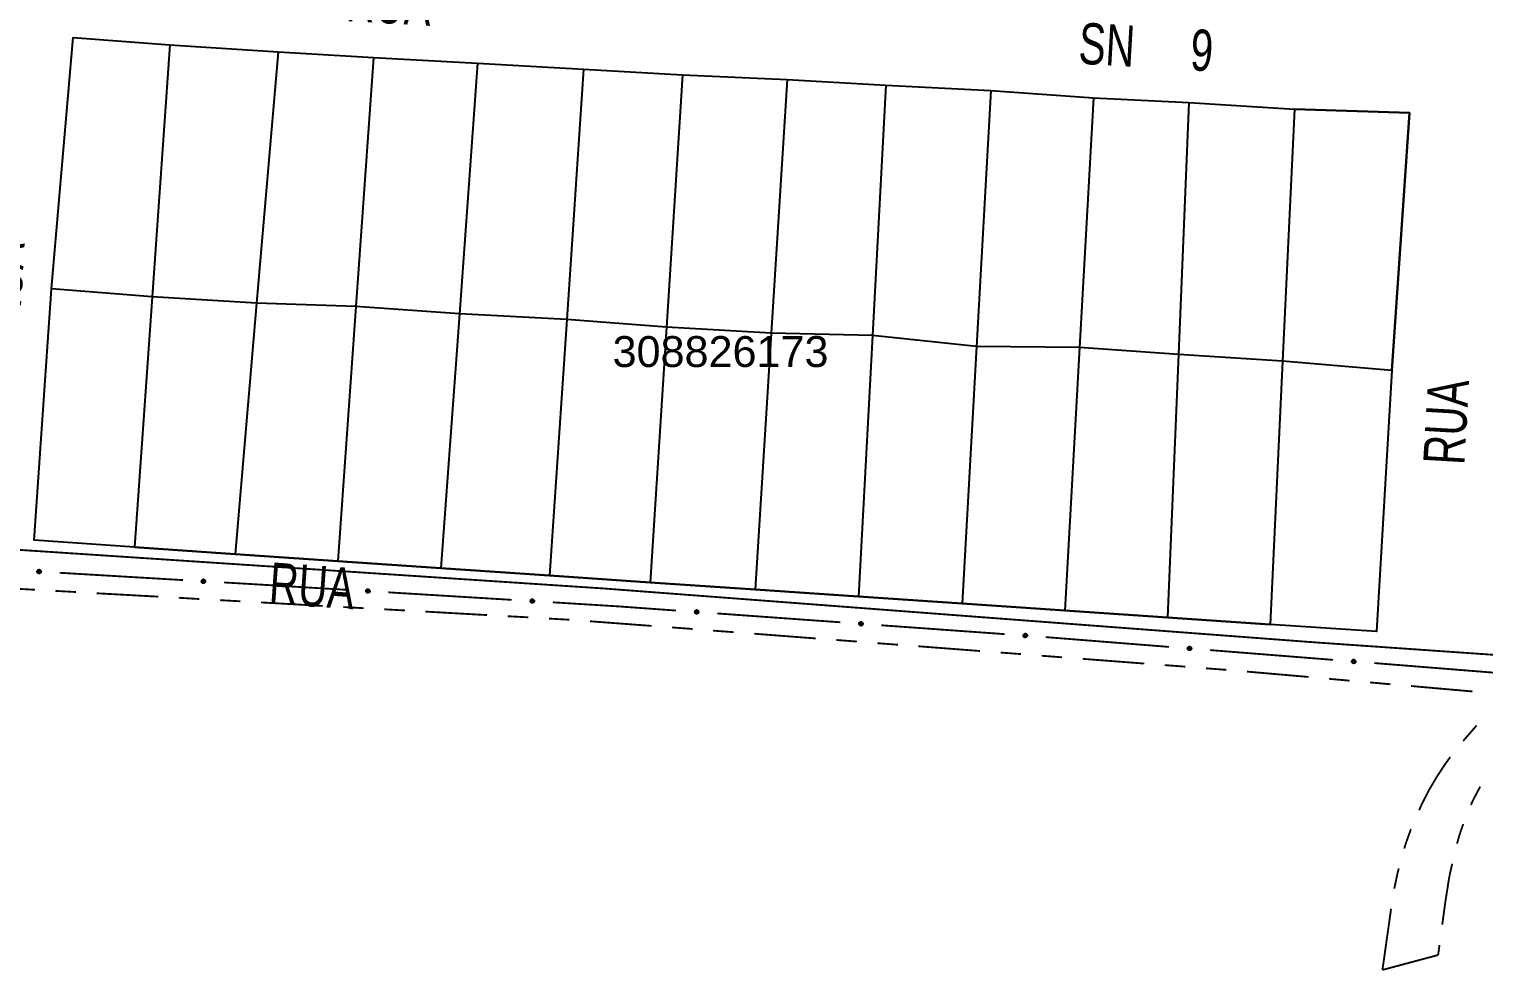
# Model space of a CAD drawing. Extents: x 205150 to 206910, y 4858726 to 4860849.
# Drawn here: x 206199 to 206340.3, y 4860151.6 to 4860243.1 of the extents above; entities that cross this region are included whole.
import ezdxf

# ---------------------------------------------------------------- set-up
doc = ezdxf.new("R2010")
doc.units = 0
doc.header["$LTSCALE"] = 1.5
doc.header["$MEASUREMENT"] = 0
doc.linetypes.add('TRACO_25', pattern=[8, 3, -1, 1, -1, 1, -1])
for name, color, linetype in [('CD-MALHA-LOTES', 7, 'CONTINUOUS'), ('CD_TXT_QUADRA', 7, 'CONTINUOUS'), ('RU-QUADRAS', 6, 'CONTINUOUS'), ('SV-EIXO-RUA-N-PAV', 6, 'CONTINUOUS'), ('SV-RUA-NAO-PAV-S-GUIA-C-GUIA', 7, 'CONTINUOUS'), ('SV-TXT-RUA-N-PAV-S-GUIA-C-GUIA', 7, 'CONTINUOUS')]:
    doc.layers.add(name, color=color, linetype=linetype)
doc.styles.add('3088-26-2D_TXT$0$ARIAL', font='ARIAL.TTF')
doc.styles.add('ARIAL', font='ARIAL.TTF')

msp = doc.modelspace()

# ---------------------------------------------------------------- linework, layer by layer
at = {"layer": 'CD-MALHA-LOTES'}
for points in [[(206201.21, 4860217.88), (206203.29, 4860242.3), (206212.7, 4860241.61)], [(206212.7, 4860241.61), (206210.97, 4860217.11)], [(206212.7, 4860241.61), (206223.21, 4860240.91)], [(206223.21, 4860240.91), (206221.12, 4860216.5)], [(206223.21, 4860240.91), (206232.48, 4860240.36)], [(206232.48, 4860240.36), (206230.77, 4860216.18)], [(206232.48, 4860240.36), (206242.58, 4860239.81)], [(206242.58, 4860239.81), (206240.81, 4860215.45)], [(206242.58, 4860239.81), (206252.87, 4860239.23)], [(206252.87, 4860239.23), (206251.25, 4860214.9)], [(206252.87, 4860239.23), (206262.5, 4860238.69)], [(206262.5, 4860238.69), (206260.93, 4860214.16)], [(206262.5, 4860238.69), (206272.66, 4860238.24)], [(206272.66, 4860238.24), (206271.1, 4860213.59)], [(206272.66, 4860238.24), (206282.25, 4860237.69)], [(206282.25, 4860237.69), (206280.95, 4860213.35)], [(206282.25, 4860237.69), (206292.42, 4860237.15)], [(206292.42, 4860237.15), (206291.03, 4860212.28)], [(206292.42, 4860237.15), (206302.4, 4860236.44)], [(206302.4, 4860236.44), (206301.04, 4860212.19)], [(206302.4, 4860236.44), (206311.66, 4860235.99)], [(206311.66, 4860235.99), (206310.65, 4860211.51)], [(206311.66, 4860235.99), (206321.92, 4860235.36)], [(206321.92, 4860235.36), (206320.76, 4860210.85)], [(206331.38, 4860209.95), (206333.1, 4860234.99), (206321.92, 4860235.36)], [(206209.26, 4860192.8), (206199.52, 4860193.47), (206201.21, 4860217.88)], [(206210.97, 4860217.11), (206201.21, 4860217.88)], [(206210.97, 4860217.11), (206209.26, 4860192.8)], [(206221.12, 4860216.5), (206210.97, 4860217.11)], [(206221.12, 4860216.5), (206219.04, 4860192.13)], [(206230.77, 4860216.18), (206221.12, 4860216.5)], [(206230.77, 4860216.18), (206229.01, 4860191.45)], [(206240.81, 4860215.45), (206230.77, 4860216.18)], [(206240.81, 4860215.45), (206239.02, 4860190.77)], [(206251.25, 4860214.9), (206240.81, 4860215.45)], [(206251.25, 4860214.9), (206249.58, 4860190.05)], [(206260.93, 4860214.16), (206251.25, 4860214.9)], [(206260.93, 4860214.16), (206259.34, 4860189.38)], [(206271.1, 4860213.59), (206260.93, 4860214.16)], [(206271.1, 4860213.59), (206269.53, 4860188.68)], [(206280.95, 4860213.35), (206271.1, 4860213.59)], [(206280.95, 4860213.35), (206279.59, 4860188)], [(206291.03, 4860212.28), (206280.95, 4860213.35)], [(206291.03, 4860212.28), (206289.64, 4860187.31)], [(206301.04, 4860212.19), (206291.03, 4860212.28)], [(206301.04, 4860212.19), (206299.61, 4860186.63)], [(206310.65, 4860211.51), (206301.04, 4860212.19)], [(206310.65, 4860211.51), (206309.59, 4860185.95)], [(206320.76, 4860210.85), (206310.65, 4860211.51)], [(206320.76, 4860210.85), (206319.55, 4860185.28)], [(206331.38, 4860209.95), (206329.9, 4860184.59), (206319.55, 4860185.28)], [(206331.38, 4860209.95), (206320.76, 4860210.85)], [(206209.26, 4860192.8), (206219.04, 4860192.13)], [(206219.04, 4860192.13), (206229.01, 4860191.45)], [(206229.01, 4860191.45), (206239.02, 4860190.77)], [(206239.02, 4860190.77), (206249.58, 4860190.05)], [(206249.58, 4860190.05), (206259.34, 4860189.38)], [(206259.34, 4860189.38), (206269.53, 4860188.68)], [(206269.53, 4860188.68), (206279.59, 4860188)], [(206279.59, 4860188), (206289.64, 4860187.31)], [(206289.64, 4860187.31), (206299.61, 4860186.63)], [(206299.61, 4860186.63), (206309.59, 4860185.95)], [(206309.59, 4860185.95), (206319.55, 4860185.28)]]:
    msp.add_lwpolyline(points, dxfattribs=at)
at = {"layer": 'RU-QUADRAS'}
msp.add_lwpolyline([(206203.29, 4860242.3), (206212.7, 4860241.61), (206223.21, 4860240.91), (206232.48, 4860240.36), (206242.58, 4860239.81), (206252.87, 4860239.23), (206262.5, 4860238.69), (206272.66, 4860238.24), (206282.25, 4860237.69), (206292.42, 4860237.15), (206302.4, 4860236.44), (206311.66, 4860235.99), (206321.92, 4860235.36), (206333.1, 4860234.99), (206331.38, 4860209.95), (206329.9, 4860184.59), (206319.55, 4860185.28), (206309.59, 4860185.95), (206299.61, 4860186.63), (206289.64, 4860187.31), (206279.59, 4860188), (206269.53, 4860188.68), (206259.34, 4860189.38), (206249.58, 4860190.05), (206239.02, 4860190.77), (206229.01, 4860191.45), (206219.04, 4860192.13), (206209.26, 4860192.8), (206199.52, 4860193.47), (206201.21, 4860217.88)], close=True, dxfattribs=at)
at = {"layer": 'SV-EIXO-RUA-N-PAV', "flags": 128}
for points in [[(206200.12, 4860190.3), (206200.08, 4860190.27), (206200.04, 4860190.25), (206200.01, 4860190.24), (206199.97, 4860190.24), (206199.94, 4860190.25), (206199.9, 4860190.26), (206199.87, 4860190.28), (206199.84, 4860190.32), (206199.82, 4860190.36), (206199.81, 4860190.39), (206199.81, 4860190.43), (206199.81, 4860190.46), (206199.83, 4860190.5), (206199.85, 4860190.53), (206199.89, 4860190.57), (206199.92, 4860190.59), (206199.96, 4860190.59), (206199.99, 4860190.6), (206200.03, 4860190.59), (206200.06, 4860190.58), (206200.1, 4860190.55), (206200.13, 4860190.52), (206200.15, 4860190.48), (206200.16, 4860190.44), (206200.16, 4860190.41), (206200.15, 4860190.37), (206200.14, 4860190.34), (206200.12, 4860190.3)], [(206216.09, 4860189.36), (206216.05, 4860189.33), (206216.02, 4860189.31), (206215.98, 4860189.3), (206215.95, 4860189.3), (206215.91, 4860189.31), (206215.88, 4860189.32), (206215.84, 4860189.34), (206215.81, 4860189.38), (206215.79, 4860189.42), (206215.78, 4860189.45), (206215.78, 4860189.49), (206215.78, 4860189.52), (206215.8, 4860189.56), (206215.82, 4860189.59), (206215.86, 4860189.63), (206215.89, 4860189.65), (206215.93, 4860189.65), (206215.97, 4860189.66), (206216, 4860189.65), (206216.04, 4860189.64), (206216.07, 4860189.61), (206216.1, 4860189.58), (206216.12, 4860189.54), (206216.13, 4860189.5), (206216.13, 4860189.47), (206216.13, 4860189.43), (206216.11, 4860189.4), (206216.09, 4860189.36)], [(206232.06, 4860188.41), (206232.02, 4860188.38), (206231.99, 4860188.35), (206231.95, 4860188.35), (206231.92, 4860188.35), (206231.88, 4860188.35), (206231.85, 4860188.36), (206231.81, 4860188.39), (206231.78, 4860188.42), (206231.76, 4860188.46), (206231.75, 4860188.5), (206231.75, 4860188.53), (206231.75, 4860188.57), (206231.77, 4860188.6), (206231.79, 4860188.64), (206231.83, 4860188.67), (206231.87, 4860188.69), (206231.9, 4860188.7), (206231.94, 4860188.7), (206231.97, 4860188.69), (206232.01, 4860188.68), (206232.04, 4860188.66), (206232.07, 4860188.62), (206232.09, 4860188.58), (206232.1, 4860188.55), (206232.1, 4860188.51), (206232.1, 4860188.48), (206232.09, 4860188.44), (206232.06, 4860188.41)], [(206248.03, 4860187.44), (206248, 4860187.41), (206247.96, 4860187.38), (206247.92, 4860187.38), (206247.89, 4860187.38), (206247.85, 4860187.38), (206247.82, 4860187.39), (206247.78, 4860187.42), (206247.75, 4860187.45), (206247.73, 4860187.49), (206247.72, 4860187.53), (206247.72, 4860187.56), (206247.73, 4860187.6), (206247.74, 4860187.63), (206247.76, 4860187.67), (206247.8, 4860187.7), (206247.84, 4860187.72), (206247.87, 4860187.73), (206247.91, 4860187.73), (206247.94, 4860187.72), (206247.98, 4860187.71), (206248.01, 4860187.69), (206248.04, 4860187.65), (206248.07, 4860187.61), (206248.07, 4860187.58), (206248.07, 4860187.54), (206248.07, 4860187.51), (206248.06, 4860187.47), (206248.03, 4860187.44)], [(206264, 4860186.38), (206263.96, 4860186.35), (206263.92, 4860186.33), (206263.88, 4860186.32), (206263.85, 4860186.32), (206263.81, 4860186.33), (206263.78, 4860186.34), (206263.75, 4860186.36), (206263.71, 4860186.4), (206263.7, 4860186.44), (206263.69, 4860186.48), (206263.68, 4860186.51), (206263.69, 4860186.55), (206263.71, 4860186.58), (206263.73, 4860186.61), (206263.77, 4860186.65), (206263.8, 4860186.67), (206263.84, 4860186.67), (206263.88, 4860186.67), (206263.91, 4860186.67), (206263.94, 4860186.65), (206263.98, 4860186.63), (206264.01, 4860186.59), (206264.03, 4860186.56), (206264.04, 4860186.52), (206264.04, 4860186.49), (206264.03, 4860186.45), (206264.02, 4860186.42), (206264, 4860186.38)], [(206279.95, 4860185.24), (206279.92, 4860185.2), (206279.88, 4860185.18), (206279.84, 4860185.17), (206279.81, 4860185.18), (206279.77, 4860185.18), (206279.74, 4860185.19), (206279.71, 4860185.22), (206279.67, 4860185.25), (206279.65, 4860185.29), (206279.64, 4860185.33), (206279.64, 4860185.37), (206279.65, 4860185.4), (206279.66, 4860185.43), (206279.69, 4860185.47), (206279.73, 4860185.5), (206279.76, 4860185.52), (206279.8, 4860185.53), (206279.83, 4860185.53), (206279.87, 4860185.52), (206279.9, 4860185.51), (206279.94, 4860185.48), (206279.97, 4860185.45), (206279.99, 4860185.41), (206280, 4860185.37), (206280, 4860185.34), (206279.99, 4860185.3), (206279.98, 4860185.27), (206279.95, 4860185.24)], [(206295.91, 4860184.09), (206295.88, 4860184.06), (206295.84, 4860184.04), (206295.8, 4860184.03), (206295.77, 4860184.03), (206295.73, 4860184.03), (206295.7, 4860184.05), (206295.66, 4860184.07), (206295.63, 4860184.11), (206295.61, 4860184.15), (206295.6, 4860184.18), (206295.6, 4860184.22), (206295.61, 4860184.25), (206295.62, 4860184.29), (206295.65, 4860184.32), (206295.68, 4860184.35), (206295.72, 4860184.37), (206295.76, 4860184.38), (206295.79, 4860184.38), (206295.83, 4860184.38), (206295.86, 4860184.36), (206295.9, 4860184.34), (206295.93, 4860184.3), (206295.95, 4860184.26), (206295.96, 4860184.23), (206295.96, 4860184.19), (206295.95, 4860184.16), (206295.94, 4860184.12), (206295.91, 4860184.09)], [(206311.86, 4860182.84), (206311.83, 4860182.8), (206311.79, 4860182.78), (206311.75, 4860182.78), (206311.72, 4860182.78), (206311.68, 4860182.78), (206311.65, 4860182.8), (206311.61, 4860182.82), (206311.58, 4860182.86), (206311.56, 4860182.9), (206311.55, 4860182.93), (206311.55, 4860182.97), (206311.56, 4860183), (206311.57, 4860183.04), (206311.6, 4860183.07), (206311.64, 4860183.1), (206311.67, 4860183.12), (206311.71, 4860183.13), (206311.75, 4860183.13), (206311.78, 4860183.12), (206311.81, 4860183.11), (206311.85, 4860183.09), (206311.88, 4860183.05), (206311.9, 4860183.01), (206311.91, 4860182.97), (206311.91, 4860182.94), (206311.9, 4860182.9), (206311.89, 4860182.87), (206311.86, 4860182.84)], [(206327.81, 4860181.57), (206327.78, 4860181.54), (206327.74, 4860181.52), (206327.7, 4860181.51), (206327.67, 4860181.52), (206327.63, 4860181.52), (206327.6, 4860181.53), (206327.56, 4860181.56), (206327.53, 4860181.59), (206327.51, 4860181.64), (206327.5, 4860181.67), (206327.5, 4860181.71), (206327.51, 4860181.74), (206327.52, 4860181.77), (206327.55, 4860181.81), (206327.59, 4860181.84), (206327.62, 4860181.86), (206327.66, 4860181.87), (206327.7, 4860181.87), (206327.73, 4860181.86), (206327.76, 4860181.85), (206327.8, 4860181.82), (206327.83, 4860181.79), (206327.85, 4860181.75), (206327.86, 4860181.71), (206327.86, 4860181.68), (206327.85, 4860181.64), (206327.84, 4860181.61), (206327.81, 4860181.57)]]:
    msp.add_lwpolyline(points, close=True, dxfattribs=at)
for points in [[(206200.15, 4860190.48), (206199.81, 4860190.46)], [(206200.15, 4860190.46), (206199.81, 4860190.45)], [(206200.16, 4860190.44), (206199.81, 4860190.43)], [(206200.16, 4860190.43), (206199.81, 4860190.42)], [(206200.16, 4860190.41), (206199.81, 4860190.39)], [(206200.14, 4860190.5), (206199.82, 4860190.48)], [(206200.15, 4860190.39), (206199.82, 4860190.38)], [(206200.15, 4860190.37), (206199.82, 4860190.36)], [(206200.13, 4860190.52), (206199.83, 4860190.5)], [(206200.14, 4860190.36), (206199.83, 4860190.34)], [(206200.11, 4860190.53), (206199.84, 4860190.52)], [(206200.14, 4860190.34), (206199.84, 4860190.32)], [(206200.1, 4860190.55), (206199.85, 4860190.53)], [(206200.13, 4860190.32), (206199.86, 4860190.3)], [(206200.07, 4860190.56), (206199.87, 4860190.55)], [(206200.12, 4860190.3), (206199.87, 4860190.28)], [(206200.06, 4860190.58), (206199.89, 4860190.57)], [(206200.1, 4860190.29), (206199.89, 4860190.27)], [(206200.08, 4860190.27), (206199.9, 4860190.26)], [(206200.04, 4860190.58), (206199.91, 4860190.58)], [(206200.03, 4860190.59), (206199.92, 4860190.59)], [(206200.06, 4860190.26), (206199.93, 4860190.26)], [(206200.04, 4860190.25), (206199.94, 4860190.25)], [(206216.12, 4860189.54), (206215.78, 4860189.52)], [(206216.12, 4860189.52), (206215.78, 4860189.51)], [(206216.13, 4860189.5), (206215.78, 4860189.49)], [(206216.13, 4860189.49), (206215.78, 4860189.48)], [(206216.13, 4860189.47), (206215.78, 4860189.45)], [(206216.12, 4860189.45), (206215.79, 4860189.44)], [(206216.13, 4860189.43), (206215.79, 4860189.42)], [(206216.1, 4860189.58), (206215.8, 4860189.56)], [(206216.11, 4860189.56), (206215.8, 4860189.54)], [(206216.12, 4860189.42), (206215.8, 4860189.4)], [(206216.08, 4860189.59), (206215.81, 4860189.58)], [(206216.11, 4860189.4), (206215.81, 4860189.38)], [(206216.07, 4860189.61), (206215.82, 4860189.59)], [(206216.1, 4860189.38), (206215.83, 4860189.36)], [(206216.09, 4860189.36), (206215.84, 4860189.34)], [(206216.05, 4860189.62), (206215.85, 4860189.61)], [(206216.04, 4860189.64), (206215.86, 4860189.63)], [(206216.07, 4860189.35), (206215.87, 4860189.33)], [(206216.01, 4860189.64), (206215.88, 4860189.64)], [(206216.05, 4860189.33), (206215.88, 4860189.32)], [(206216, 4860189.65), (206215.89, 4860189.65)], [(206216.03, 4860189.32), (206215.9, 4860189.31)], [(206216.02, 4860189.31), (206215.91, 4860189.31)], [(206232.09, 4860188.58), (206231.75, 4860188.57)], [(206232.09, 4860188.57), (206231.75, 4860188.55)], [(206232.1, 4860188.55), (206231.75, 4860188.53)], [(206232.1, 4860188.53), (206231.75, 4860188.52)], [(206232.1, 4860188.51), (206231.75, 4860188.5)], [(206232.1, 4860188.49), (206231.76, 4860188.48)], [(206232.1, 4860188.48), (206231.76, 4860188.46)], [(206232.07, 4860188.62), (206231.77, 4860188.6)], [(206232.08, 4860188.6), (206231.77, 4860188.59)], [(206232.09, 4860188.46), (206231.77, 4860188.44)], [(206232.05, 4860188.64), (206231.78, 4860188.62)], [(206232.09, 4860188.44), (206231.78, 4860188.42)], [(206232.04, 4860188.66), (206231.79, 4860188.64)], [(206232.07, 4860188.43), (206231.8, 4860188.41)], [(206232.06, 4860188.41), (206231.81, 4860188.39)], [(206232.02, 4860188.67), (206231.82, 4860188.65)], [(206232.01, 4860188.68), (206231.83, 4860188.67)], [(206232.04, 4860188.39), (206231.84, 4860188.38)], [(206231.99, 4860188.69), (206231.85, 4860188.68)], [(206232.02, 4860188.38), (206231.85, 4860188.36)], [(206231.97, 4860188.69), (206231.87, 4860188.69)], [(206232, 4860188.36), (206231.87, 4860188.36)], [(206231.99, 4860188.35), (206231.88, 4860188.35)], [(206248.07, 4860187.58), (206247.72, 4860187.56)], [(206248.07, 4860187.56), (206247.72, 4860187.55)], [(206248.07, 4860187.54), (206247.72, 4860187.53)], [(206248.07, 4860187.61), (206247.73, 4860187.6)], [(206248.07, 4860187.6), (206247.73, 4860187.58)], [(206248.07, 4860187.52), (206247.73, 4860187.51)], [(206248.07, 4860187.51), (206247.73, 4860187.49)], [(206248.04, 4860187.65), (206247.74, 4860187.63)], [(206248.05, 4860187.63), (206247.74, 4860187.62)], [(206248.06, 4860187.49), (206247.74, 4860187.47)], [(206248.02, 4860187.67), (206247.75, 4860187.65)], [(206248.06, 4860187.47), (206247.75, 4860187.45)], [(206248.01, 4860187.69), (206247.76, 4860187.67)], [(206248.04, 4860187.46), (206247.77, 4860187.44)], [(206248.03, 4860187.44), (206247.78, 4860187.42)], [(206247.99, 4860187.7), (206247.79, 4860187.68)], [(206247.98, 4860187.71), (206247.8, 4860187.7)], [(206248.01, 4860187.42), (206247.81, 4860187.41)], [(206247.96, 4860187.72), (206247.82, 4860187.71)], [(206248, 4860187.41), (206247.82, 4860187.39)], [(206247.94, 4860187.72), (206247.84, 4860187.72)], [(206247.97, 4860187.39), (206247.84, 4860187.39)], [(206247.96, 4860187.38), (206247.85, 4860187.38)], [(206264.04, 4860186.52), (206263.68, 4860186.51)], [(206264.03, 4860186.56), (206263.69, 4860186.55)], [(206264.03, 4860186.54), (206263.69, 4860186.53)], [(206264.04, 4860186.5), (206263.69, 4860186.5)], [(206264.04, 4860186.49), (206263.69, 4860186.48)], [(206264.02, 4860186.58), (206263.7, 4860186.56)], [(206264.03, 4860186.47), (206263.7, 4860186.46)], [(206264.03, 4860186.45), (206263.7, 4860186.44)], [(206264.01, 4860186.59), (206263.71, 4860186.58)], [(206264.02, 4860186.43), (206263.71, 4860186.42)], [(206264.02, 4860186.42), (206263.71, 4860186.4)], [(206263.99, 4860186.61), (206263.72, 4860186.6)], [(206263.98, 4860186.63), (206263.73, 4860186.61)], [(206264.01, 4860186.4), (206263.73, 4860186.38)], [(206264, 4860186.38), (206263.75, 4860186.36)], [(206263.96, 4860186.64), (206263.76, 4860186.63)], [(206263.94, 4860186.65), (206263.77, 4860186.65)], [(206263.97, 4860186.36), (206263.77, 4860186.35)], [(206263.96, 4860186.35), (206263.78, 4860186.34)], [(206263.92, 4860186.66), (206263.79, 4860186.66)], [(206263.91, 4860186.67), (206263.8, 4860186.67)], [(206263.94, 4860186.34), (206263.81, 4860186.33)], [(206263.92, 4860186.33), (206263.81, 4860186.33)], [(206279.9, 4860185.51), (206279.73, 4860185.5)], [(206279.88, 4860185.51), (206279.75, 4860185.51)], [(206279.87, 4860185.52), (206279.76, 4860185.52)], [(206280, 4860185.37), (206279.64, 4860185.37)], [(206280, 4860185.34), (206279.64, 4860185.33)], [(206279.99, 4860185.41), (206279.65, 4860185.4)], [(206279.99, 4860185.39), (206279.65, 4860185.38)], [(206279.99, 4860185.36), (206279.65, 4860185.35)], [(206279.99, 4860185.32), (206279.65, 4860185.31)], [(206279.99, 4860185.3), (206279.65, 4860185.29)], [(206279.97, 4860185.45), (206279.66, 4860185.43)], [(206279.98, 4860185.43), (206279.66, 4860185.42)], [(206279.98, 4860185.29), (206279.67, 4860185.27)], [(206279.98, 4860185.27), (206279.67, 4860185.25)], [(206279.95, 4860185.46), (206279.68, 4860185.45)], [(206279.94, 4860185.48), (206279.69, 4860185.47)], [(206279.97, 4860185.25), (206279.69, 4860185.24)], [(206279.91, 4860185.49), (206279.71, 4860185.48)], [(206279.95, 4860185.24), (206279.71, 4860185.22)], [(206279.93, 4860185.22), (206279.73, 4860185.21)], [(206279.92, 4860185.2), (206279.74, 4860185.19)], [(206279.9, 4860185.19), (206279.77, 4860185.19)], [(206279.88, 4860185.18), (206279.77, 4860185.18)], [(206295.96, 4860184.23), (206295.6, 4860184.22)], [(206295.95, 4860184.21), (206295.6, 4860184.2)], [(206295.96, 4860184.19), (206295.6, 4860184.18)], [(206295.95, 4860184.26), (206295.61, 4860184.25)], [(206295.95, 4860184.25), (206295.61, 4860184.24)], [(206295.95, 4860184.17), (206295.61, 4860184.16)], [(206295.95, 4860184.16), (206295.61, 4860184.15)], [(206295.93, 4860184.3), (206295.62, 4860184.29)], [(206295.94, 4860184.28), (206295.62, 4860184.27)], [(206295.94, 4860184.14), (206295.63, 4860184.13)], [(206295.94, 4860184.12), (206295.63, 4860184.11)], [(206295.91, 4860184.32), (206295.64, 4860184.3)], [(206295.9, 4860184.34), (206295.65, 4860184.32)], [(206295.92, 4860184.11), (206295.65, 4860184.09)], [(206295.91, 4860184.09), (206295.66, 4860184.07)], [(206295.87, 4860184.35), (206295.67, 4860184.34)], [(206295.86, 4860184.36), (206295.68, 4860184.35)], [(206295.84, 4860184.37), (206295.71, 4860184.36)], [(206295.83, 4860184.38), (206295.72, 4860184.37)], [(206295.89, 4860184.07), (206295.69, 4860184.06)], [(206295.88, 4860184.06), (206295.7, 4860184.05)], [(206295.85, 4860184.04), (206295.72, 4860184.04)], [(206295.84, 4860184.04), (206295.73, 4860184.03)], [(206311.91, 4860182.97), (206311.55, 4860182.97)], [(206311.91, 4860182.94), (206311.55, 4860182.93)], [(206311.9, 4860183.01), (206311.56, 4860183)], [(206311.9, 4860182.99), (206311.56, 4860182.98)], [(206311.9, 4860182.96), (206311.56, 4860182.95)], [(206311.9, 4860182.92), (206311.56, 4860182.91)], [(206311.9, 4860182.9), (206311.56, 4860182.9)], [(206311.88, 4860183.05), (206311.57, 4860183.04)], [(206311.89, 4860183.03), (206311.57, 4860183.02)], [(206311.89, 4860182.89), (206311.58, 4860182.88)], [(206311.89, 4860182.87), (206311.58, 4860182.86)], [(206311.86, 4860183.07), (206311.59, 4860183.05)], [(206311.85, 4860183.09), (206311.6, 4860183.07)], [(206311.88, 4860182.85), (206311.6, 4860182.84)], [(206311.86, 4860182.84), (206311.61, 4860182.82)], [(206311.83, 4860183.1), (206311.63, 4860183.09)], [(206311.81, 4860183.11), (206311.64, 4860183.1)], [(206311.84, 4860182.82), (206311.64, 4860182.81)], [(206311.83, 4860182.8), (206311.65, 4860182.8)], [(206311.79, 4860183.12), (206311.66, 4860183.11)], [(206311.78, 4860183.12), (206311.67, 4860183.12)], [(206311.8, 4860182.79), (206311.67, 4860182.79)], [(206311.79, 4860182.78), (206311.68, 4860182.78)], [(206327.86, 4860181.71), (206327.5, 4860181.71)], [(206327.86, 4860181.68), (206327.5, 4860181.67)], [(206327.85, 4860181.75), (206327.51, 4860181.74)], [(206327.85, 4860181.73), (206327.51, 4860181.72)], [(206327.85, 4860181.7), (206327.51, 4860181.69)], [(206327.85, 4860181.66), (206327.51, 4860181.65)], [(206327.85, 4860181.64), (206327.51, 4860181.64)], [(206327.83, 4860181.79), (206327.52, 4860181.77)], [(206327.84, 4860181.77), (206327.52, 4860181.76)], [(206327.84, 4860181.63), (206327.53, 4860181.61)], [(206327.84, 4860181.61), (206327.53, 4860181.59)], [(206327.81, 4860181.8), (206327.54, 4860181.79)], [(206327.8, 4860181.82), (206327.55, 4860181.81)], [(206327.83, 4860181.59), (206327.55, 4860181.58)], [(206327.81, 4860181.57), (206327.56, 4860181.56)], [(206327.78, 4860181.83), (206327.58, 4860181.83)], [(206327.76, 4860181.85), (206327.59, 4860181.84)], [(206327.79, 4860181.56), (206327.59, 4860181.55)], [(206327.78, 4860181.54), (206327.6, 4860181.53)], [(206327.74, 4860181.85), (206327.61, 4860181.85)], [(206327.73, 4860181.86), (206327.62, 4860181.86)], [(206327.75, 4860181.53), (206327.62, 4860181.53)], [(206327.74, 4860181.52), (206327.63, 4860181.52)]]:
    msp.add_lwpolyline(points, dxfattribs=at)
at = {"layer": 'SV-EIXO-RUA-N-PAV', "const_width": 0.18, "flags": 128}
for points in [[(206213.96, 4860189.6), (206201.98, 4860190.31)], [(206223.37, 4860189.05), (206217.95, 4860189.37)], [(206223.94, 4860189.01), (206223.37, 4860189.05)], [(206229.93, 4860188.65), (206223.94, 4860189.01)], [(206245.9, 4860187.68), (206233.92, 4860188.41)], [(206256.19, 4860187.05), (206249.89, 4860187.44)], [(206256.88, 4860187), (206256.19, 4860187.05)], [(206261.86, 4860186.64), (206256.88, 4860187)], [(206277.82, 4860185.5), (206265.85, 4860186.36)], [(206293.78, 4860184.35), (206281.81, 4860185.21)], [(206309.73, 4860183.11), (206297.77, 4860184.06)], [(206325.68, 4860181.85), (206313.72, 4860182.8)], [(206341.63, 4860180.58), (206329.67, 4860181.54)]]:
    msp.add_lwpolyline(points, dxfattribs=at)
at = {"layer": 'SV-RUA-NAO-PAV-S-GUIA-C-GUIA', "linetype": 'TRACO_25', "const_width": 0.18, "flags": 128}
for points in [[(206000.63, 4860206.22), (206073.3, 4860201.43), (206187.54, 4860193.23), (206254.76, 4860188.79), (206301.39, 4860185.25), (206324.05, 4860183.54), (206374.45, 4860180.03), (206432.02, 4860176.21), (206483.37, 4860172.97), (206513.39, 4860171.44), (206554.71, 4860167.61), (206580.29, 4860165.59), (206601.77, 4860163.89), (206636.14, 4860160.08), (206657.06, 4860158.68), (206701.15, 4860156.3), (206711.99, 4860156.56), (206718, 4860159.52)], [(206335.88, 4860153.18), (206330.47, 4860151.73)]]:
    msp.add_lwpolyline(points, dxfattribs=at)
at = {"layer": 'SV-RUA-NAO-PAV-S-GUIA-C-GUIA', "const_width": 0.18, "flags": 128}
for points in [[(206199.58, 4860188.66), (206197.59, 4860188.77)], [(206203.58, 4860188.44), (206201.58, 4860188.55)], [(206211.56, 4860187.99), (206205.57, 4860188.32)], [(206215.56, 4860187.76), (206213.56, 4860187.88)], [(206219.55, 4860187.54), (206217.56, 4860187.65)], [(206227.54, 4860187.09), (206221.55, 4860187.43)], [(206231.53, 4860186.87), (206229.54, 4860186.98)], [(206235.53, 4860186.65), (206233.53, 4860186.76)], [(206243.51, 4860186.2), (206237.52, 4860186.54)], [(206247.51, 4860185.98), (206245.51, 4860186.09)], [(206251.5, 4860185.75), (206249.51, 4860185.86)], [(206259.35, 4860185.16), (206253.5, 4860185.6)], [(206259.48, 4860185.15), (206259.35, 4860185.16)], [(206263.47, 4860184.85), (206261.47, 4860185)], [(206267.46, 4860184.54), (206265.46, 4860184.69)], [(206275.43, 4860183.93), (206269.45, 4860184.39)], [(206279.42, 4860183.63), (206277.43, 4860183.78)], [(206283.41, 4860183.32), (206281.42, 4860183.47)], [(206291.39, 4860182.71), (206285.4, 4860183.17)], [(206295.37, 4860182.41), (206293.38, 4860182.56)], [(206299.36, 4860182.1), (206297.37, 4860182.25)], [(206307.34, 4860181.49), (206301.36, 4860181.95)], [(206311.33, 4860181.19), (206309.33, 4860181.34)], [(206315.32, 4860180.88), (206313.32, 4860181.03)], [(206323.29, 4860180.19), (206317.31, 4860180.71)], [(206327.27, 4860179.83), (206325.28, 4860180.01)], [(206331.25, 4860179.48), (206329.26, 4860179.66)], [(206339.22, 4860178.78), (206333.25, 4860179.31)], [(206338.31, 4860173.97), (206339.62, 4860175.48)], [(206335.76, 4860170.51), (206336.48, 4860171.6)], [(206336.48, 4860171.6), (206336.59, 4860171.77)], [(206336.59, 4860171.77), (206337.06, 4860172.41)], [(206335, 4860169.21), (206335.41, 4860169.91)], [(206335.41, 4860169.91), (206335.76, 4860170.51)], [(206334.31, 4860167.87), (206334.91, 4860169.04)], [(206334.91, 4860169.04), (206335, 4860169.21)], [(206339.5, 4860168.66), (206339.24, 4860168.16)], [(206339.95, 4860169.51), (206339.5, 4860168.66)], [(206339.97, 4860169.54), (206339.95, 4860169.51)], [(206334.03, 4860167.25), (206334.31, 4860167.87)], [(206339.24, 4860168.16), (206339.06, 4860167.76)], [(206338.32, 4860165.9), (206338.02, 4860165.06)], [(206332.75, 4860164.05), (206333.24, 4860165.41)], [(206338.02, 4860165.06), (206337.71, 4860164)], [(206332.59, 4860163.52), (206332.75, 4860164.05)], [(206331.94, 4860161.15), (206332.06, 4860161.59)], [(206337.25, 4860162.05), (206337.03, 4860161.08)], [(206331.63, 4860159.68), (206331.83, 4860160.62)], [(206331.83, 4860160.62), (206331.94, 4860161.15)], [(206336.95, 4860160.69), (206336.7, 4860159.1)], [(206337.03, 4860161.08), (206336.95, 4860160.69)], [(206331.63, 4860159.64), (206331.63, 4860159.68)], [(206336.7, 4860159.1), (206336.58, 4860158.34)], [(206330.47, 4860151.73), (206331.31, 4860157.67)], [(206336.58, 4860158.34), (206336.28, 4860156.13)], [(206336.58, 4860158.34), (206336.58, 4860158.34)], [(206336.01, 4860154.15), (206335.88, 4860153.18)]]:
    msp.add_lwpolyline(points, dxfattribs=at)

# ---------------------------------------------------------------- texts
at = {"layer": 'CD_TXT_QUADRA', "style": 'ARIAL'}
msp.add_text('308826173', height=3, dxfattribs=at).set_placement((206255.69, 4860210.3))
at = {"layer": 'SV-TXT-RUA-N-PAV-S-GUIA-C-GUIA', "width": 0.7}
for s, rotation, style, p in [('           RUA                                  S/D', 86.6658, 'ARIAL', (206197.41, 4860202.14)), ('           RUA                                  S/D', 86.6658, 'ARIAL', (206337.72, 4860188.8)), ('           RUA                                                          SN     9', 356.6658, 'ARIAL', (206217.79, 4860244.61)), ('RUA', 355.967, '3088-26-2D_TXT$0$ARIAL', (206222.24, 4860187.34))]:
    msp.add_text(s, height=4, rotation=rotation, dxfattribs=dict(at, style=style)).set_placement(p)

doc.saveas('drawing.dxf')
